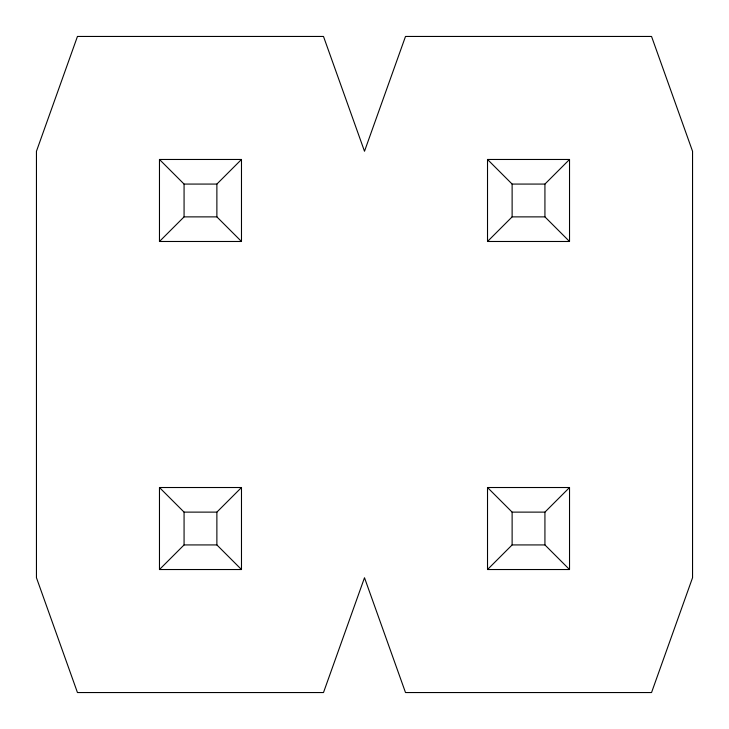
<?xml version="1.0" encoding="UTF-8"?>
<svg xmlns="http://www.w3.org/2000/svg" width="729" height="729" viewBox="0 0 729 729"><rect width="100%" height="100%" fill="white"/><g stroke="black" fill="none" stroke-linecap="round" stroke-linejoin="round"><path stroke-width="1.09" d="M159.469 241.481L184.072 216.877L216.877 216.877L241.481 241.481L241.481 159.469L159.469 159.469L159.469 241.481L241.481 241.481M159.469 159.469L184.072 184.072L216.877 184.072L241.481 159.469M159.469 569.531L184.072 544.928L184.072 512.123L159.469 487.519L159.469 569.531L241.481 569.531L241.481 487.519L159.469 487.519M184.072 512.123L216.877 512.123L241.481 487.519M487.519 241.481L512.123 216.877L544.928 216.877L569.531 241.481L569.531 159.469L487.519 159.469L487.519 241.481L569.531 241.481M487.519 159.469L512.123 184.072L544.928 184.072L569.531 159.469M487.519 569.531L512.123 544.928L544.928 544.928L569.531 569.531L569.531 487.519L487.519 487.519L487.519 569.531L569.531 569.531M487.519 487.519L512.123 512.123L544.928 512.123L569.531 487.519M184.072 544.928L216.877 544.928L241.481 569.531M544.928 184.072L544.928 216.877M544.928 512.123L544.928 544.928M512.123 184.072L512.123 216.877M512.123 512.123L512.123 544.928M216.877 184.072L216.877 216.877M216.877 512.123L216.877 544.928M184.072 184.072L184.072 216.877M77.456 36.45L36.45 151.268L36.45 577.732L77.456 692.55L323.494 692.55L364.5 577.732L405.506 692.55L651.544 692.55L692.55 577.732L692.55 151.268L651.544 36.45L405.506 36.45L364.5 151.268L323.494 36.45L77.456 36.45"/></g></svg>
